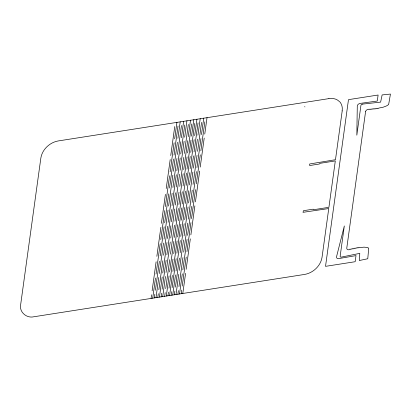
<?xml version="1.0" encoding="UTF-8"?>
<svg xmlns="http://www.w3.org/2000/svg" width="411" height="411" viewBox="0 0 411 411"><rect width="100%" height="100%" fill="white"/><g stroke="black" fill="none" stroke-linecap="round" stroke-linejoin="round"><path stroke-width="0.62" d="M151.068 298.432L151.572 294.79M152.121 290.788L156.113 261.807M156.868 256.32L160.86 227.334M161.415 223.332L165.407 194.346M166.208 188.531L170.2 159.55M170.75 155.548L174.742 126.562M152.712 298.175L155.481 278.042M156.036 274.039L160.228 243.569M160.783 239.567L164.775 210.586M165.325 206.584L169.568 175.785M170.118 171.783L174.11 142.802M174.66 138.8L176.93 122.308M154.351 297.918L154.849 294.276M155.399 290.279L159.391 261.293M160.151 255.806L164.143 226.821M164.693 222.819L168.685 193.838M169.486 188.022L173.478 159.036M174.028 155.034L178.02 126.049M155.99 297.667L158.759 277.528M159.314 273.531L163.511 243.055M164.061 239.058L168.053 210.072M168.602 206.07L172.846 175.271M173.396 171.269L177.388 142.288M177.937 138.286L180.208 121.795M157.798 297.379L158.302 293.737M158.852 289.74L162.843 260.754M163.599 255.267L167.59 226.281M168.14 222.279L172.132 193.298M172.933 187.483L176.925 158.497M177.48 154.495L181.472 125.509M159.437 297.127L162.211 276.988M162.761 272.991L166.958 242.516M167.508 238.519L171.5 209.533M172.055 205.531L176.293 174.732M176.848 170.729L180.84 141.749M181.39 137.747L183.66 121.255M161.076 296.87L161.58 293.228M162.129 289.226L166.121 260.24M166.876 254.753L170.868 225.767M171.423 221.77L175.415 192.785M176.211 186.969L180.203 157.983M180.758 153.981L184.75 125.001M162.715 296.614L165.489 276.475M166.039 272.478L170.236 242.002M170.786 238.005L174.778 209.019M175.333 205.022L179.571 174.218M180.126 170.221L184.118 141.235M184.667 137.233L186.938 120.742M164.662 296.31L165.165 292.663M165.715 288.666L169.707 259.68M170.462 254.193L174.454 225.207M175.004 221.21L178.996 192.225M179.797 186.409L183.789 157.423M184.344 153.421L188.336 124.441M166.301 296.054L169.075 275.915M169.625 271.918L173.822 241.442M174.372 237.445L178.364 208.459M178.919 204.457L183.157 173.658M183.712 169.656L187.699 140.675M188.253 136.673L190.524 120.182M167.94 295.797L168.443 292.154M168.993 288.152L172.985 259.166M173.74 253.679L177.732 224.694M178.282 220.697L182.273 191.711M183.075 185.895L187.067 156.91M187.621 152.913L191.613 123.927M169.579 295.54L172.353 275.406M172.903 271.404L177.1 240.933M177.65 236.931L181.641 207.945M182.196 203.948L186.435 173.144M186.99 169.147L190.981 140.161M191.531 136.159L193.802 119.668M171.089 295.303L171.593 291.661M172.142 287.659L176.134 258.673M176.889 253.186L180.881 224.206M181.431 220.204L185.423 191.218M186.224 185.402L190.216 156.416M190.771 152.419L194.763 123.434M172.728 295.047L175.502 274.913M176.052 270.911L180.249 240.44M180.799 236.438L184.791 207.457M185.346 203.455L189.584 172.651M190.139 168.654L194.131 139.668M194.68 135.671L196.951 119.175M174.367 294.79L174.87 291.147M175.42 287.145L179.412 258.165M180.167 252.678L184.159 223.692M184.714 219.69L188.706 190.704M189.507 184.888L193.499 155.908M194.049 151.906L198.04 122.92M176.006 294.533L178.78 274.399M179.33 270.397L183.527 239.926M184.082 235.924L188.074 206.944M188.623 202.942L192.867 172.142M193.417 168.14L197.408 139.154M197.958 135.157L200.229 118.666M177.891 294.24L178.395 290.598M178.944 286.595L182.936 257.61M183.691 252.123L187.683 223.142M188.233 219.14L192.225 190.154M193.026 184.339L197.018 155.353M197.573 151.356L201.565 122.37M179.53 293.983L182.304 273.849M182.854 269.847L187.051 239.377M187.601 235.375L191.593 206.394M192.148 202.392L196.386 171.587M196.941 167.59L200.933 138.605M201.482 134.608L203.753 118.111M181.169 293.726L181.672 290.084M182.222 286.082L186.214 257.101M186.969 251.614L190.961 222.628M191.516 218.626L195.508 189.641M196.304 183.825L200.296 154.844M200.851 150.842L204.842 121.856M182.808 293.469L185.582 273.336M186.132 269.333L190.329 238.863M190.879 234.861L194.871 205.88M195.425 201.878L199.664 171.079M200.219 167.077L204.21 138.091M204.76 134.094L207.031 117.603M342.204 110.878L335.479 159.709L309.653 163.984L309.653 165.535L319.393 164.015L319.984 163.326L335.309 160.927L328.918 207.319L313.598 209.713L313.208 209.178L303.467 210.699L302.994 212.328L328.754 208.541L322.029 257.368C320.642 265.932 313.141 272.955 304.685 274.414L33.985 316.742C26.71 318.633 18.957 312.077 20.684 304.484L40.859 157.994C42.241 149.429 49.741 142.412 58.198 140.947L328.898 98.625M365.569 111.674L346.781 248.08A2.733 1.901 -28.3 0 0 349.201 249.729L349.946 249.076L350.557 249.456L351.23 248.814L351.837 249.194L352.515 248.552L353.121 248.938L353.799 248.295L354.405 248.676L355.078 248.033L355.69 248.419L356.363 247.776L356.969 248.157L357.647 247.514L358.253 247.895L358.931 247.252L359.538 247.638L363.946 247.15L366.797 247.407A9.617 6.684 -28.3 0 1 367.609 247.638A8.806 6.119 -28.3 0 1 368.133 247.854A8.153 5.662 -28.3 0 1 368.718 248.172L367.768 258.75L359.322 260.517L359.795 253.371L341.356 257.101A1.367 0.95 -28.3 0 1 340.149 256.279L344.331 225.916L336.547 256.716A2.733 1.901 -28.3 0 0 338.834 258.586L355.998 255.596L355.155 261.715L325.527 266.349L348.482 99.652L378.115 95.018L377.283 101.034L360.206 103.402A2.707 1.88 -28.3 0 0 357.282 106.053L356.825 135.204L360.935 105.36A1.356 0.94 -28.3 0 1 362.425 104.132M362.425 104.127L380.622 102.118L382.127 94.931L390.45 94.068L388.647 104.502A8.374 5.816 -28.3 0 1 387.784 105.144A8.95 6.216 -28.3 0 1 386.91 105.684A9.443 6.561 -28.3 0 1 386.268 106.023L383.201 107.199L378.757 108.088L378.017 108.674L377.488 108.227L376.748 108.812L376.224 108.365L375.484 108.951L374.955 108.504L374.216 109.09L373.691 108.643L372.952 109.228L372.423 108.787L371.683 109.372L371.159 108.925L370.419 109.511L369.89 109.064L369.15 109.65L368.554 109.213A2.713 1.885 -28.3 0 0 365.554 111.674M304.633 106.619L304.947 106.922M339.512 101.486A21.136 14.683 -28.3 0 1 342.122 110.888M328.918 98.517A15.423 10.712 -28.3 0 1 339.054 101.286"/></g></svg>
